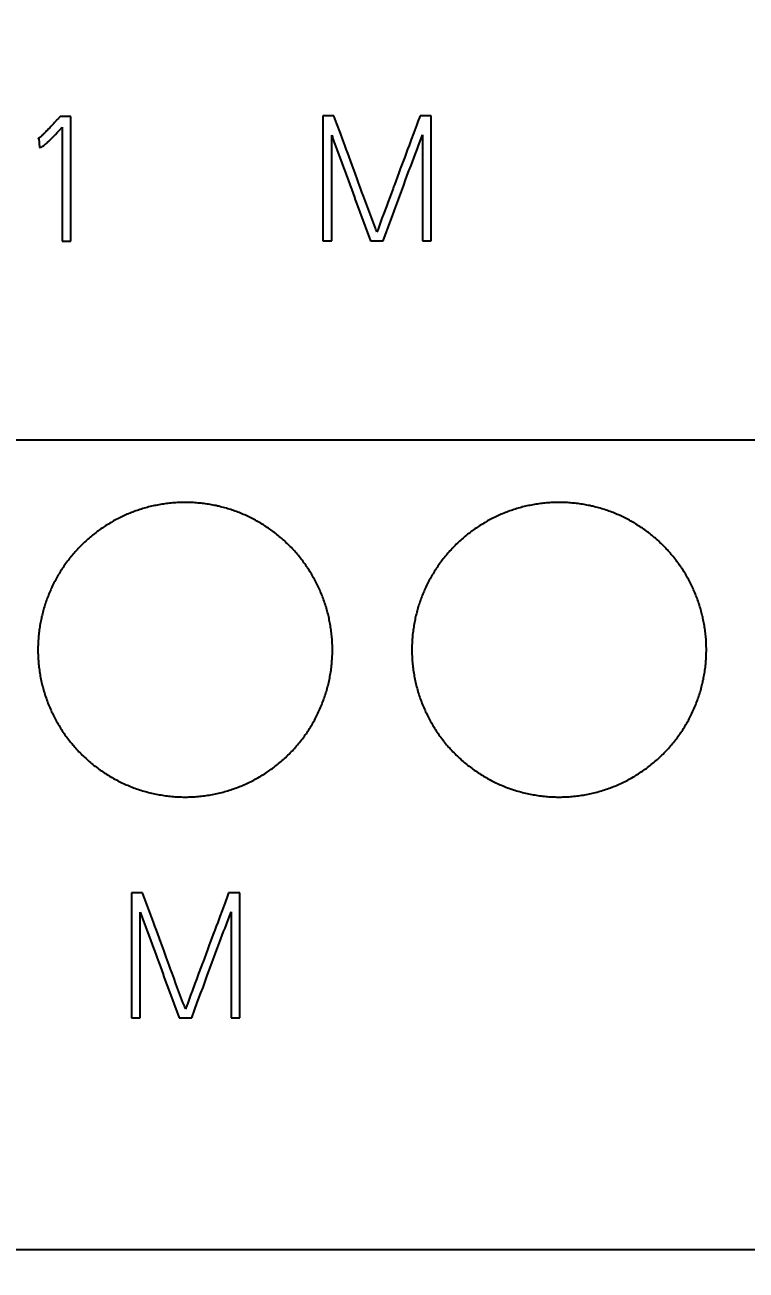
# Model space of a CAD drawing. Extents: x 0 to 420, y 0 to 297.
# Drawn here: x 117.22 to 127.02, y 141.37 to 158.27 of the extents above; entities that cross this region are included whole.
import ezdxf
from ezdxf.enums import TextEntityAlignment as Align

# ---------------------------------------------------------------- set-up
doc = ezdxf.new("R2010")
doc.units = 0
doc.header["$LTSCALE"] = 23.1
for name, color, linetype in [('10000_FRONT', 7, 'CONTINUOUS'), ('10100_DIM_FRONT', 7, 'CONTINUOUS'), ('10500_FRONT_LABELING', 7, 'CONTINUOUS')]:
    doc.layers.add(name, color=color, linetype=linetype)
doc.dimstyles.get("Standard").update_dxf_attribs({"dimtxt": 2.5, "dimasz": 2.5, "dimexe": 1.25, "dimexo": 0.625, "dimtad": 1, "dimcen": 2.5, "dimazin": 3, "dimtfac": 1, "dimtmove": 0, "dimatfit": 3})

# ---------------------------------------------------------------- blocks, each defined once
blk = doc.blocks.new('*D0')
at = {"layer": '10100_DIM_FRONT', "linetype": 'CONTINUOUS'}
for p, q in [((109.270844, 186.639203), (109.270844, 130.967761)), ((144.770844, 186.639203), (144.770844, 130.967761)), ((109.270844, 132.967761), (127.020844, 132.967761)), ((144.770844, 132.967761), (127.020844, 132.967761))]:
    blk.add_line(p, q, dxfattribs=at)
for points in [[(112.770844, 133.467761), (109.270844, 132.967761), (112.770844, 132.467761)], [(141.270844, 132.467761), (144.770844, 132.967761), (141.270844, 133.467761)]]:
    blk.add_solid(points, dxfattribs=at)
blk.add_text('35,5', height=3.5, dxfattribs=at).set_placement((123.190186, 133.842761), (132.690186, 133.842761), align=Align.FIT)

msp = doc.modelspace()

# ---------------------------------------------------------------- linework, layer by layer
at = {"layer": '10000_FRONT', "color": 7, "linetype": 'CONTINUOUS'}
for p, q in [((109.271, 152.64), (144.771, 152.64)), ((144.771, 141.64), (109.271, 141.64))]:
    msp.add_line(p, q, dxfattribs=at)
for points in [[(121.401, 149.79), (121.401, 149.811), (121.4, 149.831), (121.4, 149.852), (121.399, 149.872), (121.398, 149.893), (121.397, 149.913), (121.396, 149.933), (121.394, 149.954), (121.392, 149.974), (121.39, 149.994), (121.388, 150.014), (121.386, 150.035), (121.383, 150.055), (121.38, 150.075), (121.377, 150.095), (121.374, 150.115), (121.371, 150.135), (121.367, 150.155), (121.363, 150.175), (121.359, 150.195), (121.355, 150.215), (121.351, 150.235), (121.346, 150.254), (121.341, 150.274), (121.336, 150.294), (121.331, 150.314), (121.326, 150.333), (121.32, 150.353), (121.314, 150.372), (121.308, 150.392), (121.302, 150.412), (121.295, 150.431), (121.289, 150.451), (121.282, 150.47), (121.275, 150.489), (121.267, 150.508), (121.26, 150.528), (121.252, 150.546), (121.245, 150.565), (121.236, 150.584), (121.228, 150.603), (121.22, 150.621), (121.211, 150.64), (121.203, 150.658), (121.194, 150.677), (121.185, 150.695), (121.175, 150.713), (121.166, 150.731), (121.156, 150.749), (121.146, 150.767), (121.136, 150.784), (121.126, 150.802), (121.116, 150.819), (121.105, 150.837), (121.094, 150.854), (121.084, 150.871), (121.072, 150.888), (121.061, 150.905), (121.05, 150.922), (121.038, 150.939), (121.026, 150.956), (121.014, 150.972), (121.002, 150.989), (120.99, 151.005), (120.977, 151.021), (120.964, 151.038), (120.951, 151.054), (120.938, 151.07), (120.925, 151.085), (120.912, 151.101), (120.898, 151.116), (120.884, 151.132), (120.871, 151.147), (120.857, 151.162), (120.843, 151.176), (120.828, 151.191), (120.814, 151.206), (120.799, 151.22), (120.785, 151.234), (120.77, 151.248), (120.755, 151.262), (120.74, 151.276), (120.725, 151.289), (120.71, 151.303), (120.694, 151.316), (120.678, 151.329), (120.663, 151.342), (120.647, 151.355), (120.631, 151.367), (120.615, 151.38), (120.598, 151.392), (120.582, 151.404), (120.565, 151.416), (120.549, 151.428), (120.532, 151.44), (120.515, 151.451), (120.498, 151.463), (120.48, 151.474), (120.463, 151.485), (120.445, 151.496), (120.428, 151.507), (120.41, 151.517), (120.392, 151.527), (120.374, 151.537), (120.356, 151.547), (120.338, 151.557), (120.32, 151.567), (120.302, 151.576), (120.283, 151.585), (120.265, 151.594), (120.246, 151.603), (120.228, 151.611), (120.209, 151.62), (120.19, 151.628), (120.172, 151.636), (120.153, 151.643), (120.134, 151.651), (120.115, 151.658), (120.096, 151.666), (120.077, 151.673), (120.057, 151.679), (120.038, 151.686), (120.019, 151.692), (119.999, 151.699), (119.979, 151.705), (119.96, 151.711), (119.94, 151.716), (119.92, 151.722), (119.9, 151.727), (119.88, 151.732), (119.86, 151.737), (119.84, 151.741), (119.82, 151.746), (119.8, 151.75), (119.779, 151.754), (119.759, 151.758), (119.739, 151.761), (119.719, 151.765), (119.698, 151.768), (119.678, 151.771), (119.658, 151.774), (119.637, 151.776), (119.617, 151.778), (119.597, 151.781), (119.576, 151.782), (119.556, 151.784), (119.535, 151.786), (119.515, 151.787), (119.495, 151.788), (119.474, 151.789), (119.454, 151.789), (119.433, 151.79), (119.413, 151.79), (119.393, 151.79), (119.372, 151.79), (119.352, 151.79), (119.331, 151.789), (119.311, 151.788), (119.29, 151.787), (119.27, 151.786), (119.249, 151.784), (119.229, 151.783), (119.208, 151.781), (119.187, 151.779), (119.167, 151.776), (119.146, 151.774), (119.126, 151.771), (119.105, 151.768), (119.085, 151.765), (119.065, 151.762), (119.045, 151.758), (119.024, 151.754), (119.004, 151.75), (118.984, 151.746), (118.964, 151.742), (118.944, 151.737), (118.924, 151.733), (118.904, 151.728), (118.885, 151.722), (118.865, 151.717), (118.845, 151.711), (118.826, 151.706), (118.806, 151.7), (118.787, 151.694), (118.767, 151.687), (118.748, 151.681), (118.729, 151.674), (118.709, 151.667), (118.69, 151.66), (118.671, 151.652), (118.652, 151.645), (118.633, 151.637), (118.614, 151.629), (118.595, 151.621), (118.577, 151.612), (118.558, 151.604), (118.539, 151.595), (118.521, 151.586), (118.502, 151.577)], [(126.481, 149.79), (126.481, 149.811), (126.48, 149.831), (126.48, 149.852), (126.479, 149.872), (126.478, 149.893), (126.477, 149.913), (126.476, 149.933), (126.474, 149.954), (126.472, 149.974), (126.47, 149.994), (126.468, 150.014), (126.466, 150.035), (126.463, 150.055), (126.46, 150.075), (126.457, 150.095), (126.454, 150.115), (126.451, 150.135), (126.447, 150.155), (126.443, 150.175), (126.439, 150.195), (126.435, 150.215), (126.431, 150.235), (126.426, 150.254), (126.421, 150.274), (126.416, 150.294), (126.411, 150.314), (126.406, 150.333), (126.4, 150.353), (126.394, 150.372), (126.388, 150.392), (126.382, 150.412), (126.375, 150.431), (126.369, 150.451), (126.362, 150.47), (126.355, 150.489), (126.347, 150.508), (126.34, 150.528), (126.332, 150.546), (126.325, 150.565), (126.316, 150.584), (126.308, 150.603), (126.3, 150.621), (126.291, 150.64), (126.283, 150.658), (126.274, 150.677), (126.265, 150.695), (126.255, 150.713), (126.246, 150.731), (126.236, 150.749), (126.226, 150.767), (126.216, 150.784), (126.206, 150.802), (126.196, 150.819), (126.185, 150.837), (126.174, 150.854), (126.164, 150.871), (126.152, 150.888), (126.141, 150.905), (126.13, 150.922), (126.118, 150.939), (126.106, 150.956), (126.094, 150.972), (126.082, 150.989), (126.07, 151.005), (126.057, 151.021), (126.044, 151.038), (126.031, 151.054), (126.018, 151.07), (126.005, 151.085), (125.992, 151.101), (125.978, 151.116), (125.964, 151.132), (125.951, 151.147), (125.937, 151.162), (125.923, 151.176), (125.908, 151.191), (125.894, 151.206), (125.879, 151.22), (125.865, 151.234), (125.85, 151.248), (125.835, 151.262), (125.82, 151.276), (125.805, 151.289), (125.79, 151.303), (125.774, 151.316), (125.758, 151.329), (125.743, 151.342), (125.727, 151.355), (125.711, 151.367), (125.695, 151.38), (125.678, 151.392), (125.662, 151.404), (125.645, 151.416), (125.629, 151.428), (125.612, 151.44), (125.595, 151.451), (125.578, 151.463), (125.56, 151.474), (125.543, 151.485), (125.525, 151.496), (125.508, 151.507), (125.49, 151.517), (125.472, 151.527), (125.454, 151.537), (125.436, 151.547), (125.418, 151.557), (125.4, 151.567), (125.382, 151.576), (125.363, 151.585), (125.345, 151.594), (125.326, 151.603), (125.308, 151.611), (125.289, 151.62), (125.27, 151.628), (125.252, 151.636), (125.233, 151.643), (125.214, 151.651), (125.195, 151.658), (125.176, 151.666), (125.157, 151.673), (125.137, 151.679), (125.118, 151.686), (125.099, 151.692), (125.079, 151.699), (125.059, 151.705), (125.04, 151.711), (125.02, 151.716), (125, 151.722), (124.98, 151.727), (124.96, 151.732), (124.94, 151.737), (124.92, 151.741), (124.9, 151.746), (124.88, 151.75), (124.859, 151.754), (124.839, 151.758), (124.819, 151.761), (124.799, 151.765), (124.778, 151.768), (124.758, 151.771), (124.738, 151.774), (124.717, 151.776), (124.697, 151.778), (124.677, 151.781), (124.656, 151.782), (124.636, 151.784), (124.615, 151.786), (124.595, 151.787), (124.575, 151.788), (124.554, 151.789), (124.534, 151.789), (124.513, 151.79), (124.493, 151.79), (124.473, 151.79), (124.452, 151.79), (124.432, 151.79), (124.411, 151.789), (124.391, 151.788), (124.37, 151.787), (124.35, 151.786), (124.329, 151.784), (124.309, 151.783), (124.288, 151.781), (124.267, 151.779), (124.247, 151.776), (124.226, 151.774), (124.206, 151.771), (124.185, 151.768), (124.165, 151.765), (124.145, 151.762), (124.125, 151.758), (124.104, 151.754), (124.084, 151.75), (124.064, 151.746), (124.044, 151.742), (124.024, 151.737), (124.004, 151.733), (123.984, 151.728), (123.965, 151.722), (123.945, 151.717), (123.925, 151.711), (123.906, 151.706), (123.886, 151.7), (123.867, 151.694), (123.847, 151.687), (123.828, 151.681), (123.809, 151.674), (123.789, 151.667), (123.77, 151.66), (123.751, 151.652), (123.732, 151.645), (123.713, 151.637), (123.694, 151.629), (123.675, 151.621), (123.657, 151.612), (123.638, 151.604), (123.619, 151.595), (123.601, 151.586), (123.582, 151.577)], [(118.502, 151.577), (118.484, 151.567), (118.465, 151.558), (118.447, 151.548), (118.429, 151.538), (118.411, 151.528), (118.394, 151.518), (118.376, 151.508), (118.358, 151.497), (118.341, 151.486), (118.324, 151.475), (118.307, 151.464), (118.29, 151.453), (118.273, 151.442), (118.256, 151.43), (118.239, 151.418), (118.223, 151.406), (118.206, 151.394), (118.19, 151.382), (118.174, 151.37), (118.158, 151.357), (118.142, 151.344), (118.126, 151.331), (118.11, 151.318), (118.095, 151.305), (118.079, 151.291), (118.064, 151.278), (118.049, 151.264), (118.034, 151.25), (118.019, 151.236), (118.004, 151.222), (117.989, 151.207), (117.975, 151.192), (117.96, 151.178), (117.946, 151.163), (117.932, 151.148), (117.918, 151.133), (117.905, 151.117), (117.891, 151.102), (117.878, 151.086), (117.865, 151.071), (117.852, 151.055), (117.839, 151.039), (117.826, 151.023), (117.814, 151.007), (117.801, 150.991), (117.789, 150.974), (117.777, 150.958), (117.765, 150.941), (117.754, 150.925), (117.742, 150.908), (117.731, 150.891), (117.72, 150.874), (117.709, 150.857), (117.698, 150.839), (117.688, 150.822), (117.677, 150.805), (117.667, 150.787), (117.657, 150.769), (117.647, 150.751), (117.637, 150.733), (117.628, 150.715), (117.618, 150.697), (117.609, 150.678), (117.6, 150.66), (117.591, 150.641), (117.582, 150.623), (117.574, 150.604), (117.566, 150.585), (117.558, 150.566), (117.55, 150.547), (117.542, 150.528), (117.535, 150.509), (117.527, 150.49), (117.52, 150.471), (117.514, 150.452), (117.507, 150.433), (117.501, 150.414), (117.494, 150.394), (117.488, 150.375), (117.482, 150.355), (117.477, 150.336), (117.471, 150.316), (117.466, 150.297), (117.461, 150.277), (117.456, 150.257), (117.451, 150.237), (117.447, 150.218), (117.443, 150.198), (117.439, 150.178), (117.435, 150.158), (117.431, 150.138), (117.428, 150.117), (117.425, 150.097), (117.422, 150.077), (117.419, 150.057), (117.416, 150.036), (117.414, 150.016), (117.411, 149.996), (117.409, 149.975), (117.408, 149.955), (117.406, 149.934), (117.405, 149.914), (117.403, 149.893), (117.403, 149.872), (117.402, 149.852), (117.401, 149.831), (117.401, 149.811), (117.401, 149.79)], [(123.582, 151.577), (123.564, 151.567), (123.545, 151.558), (123.527, 151.548), (123.509, 151.538), (123.491, 151.528), (123.474, 151.518), (123.456, 151.508), (123.438, 151.497), (123.421, 151.486), (123.404, 151.475), (123.387, 151.464), (123.37, 151.453), (123.353, 151.442), (123.336, 151.43), (123.319, 151.418), (123.303, 151.406), (123.286, 151.394), (123.27, 151.382), (123.254, 151.37), (123.238, 151.357), (123.222, 151.344), (123.206, 151.331), (123.19, 151.318), (123.175, 151.305), (123.159, 151.291), (123.144, 151.278), (123.129, 151.264), (123.114, 151.25), (123.099, 151.236), (123.084, 151.222), (123.069, 151.207), (123.055, 151.192), (123.04, 151.178), (123.026, 151.163), (123.012, 151.148), (122.998, 151.133), (122.985, 151.117), (122.971, 151.102), (122.958, 151.086), (122.945, 151.071), (122.932, 151.055), (122.919, 151.039), (122.906, 151.023), (122.894, 151.007), (122.881, 150.991), (122.869, 150.974), (122.857, 150.958), (122.845, 150.941), (122.834, 150.925), (122.822, 150.908), (122.811, 150.891), (122.8, 150.874), (122.789, 150.857), (122.778, 150.839), (122.768, 150.822), (122.757, 150.805), (122.747, 150.787), (122.737, 150.769), (122.727, 150.751), (122.717, 150.733), (122.708, 150.715), (122.698, 150.697), (122.689, 150.678), (122.68, 150.66), (122.671, 150.641), (122.662, 150.623), (122.654, 150.604), (122.646, 150.585), (122.638, 150.566), (122.63, 150.547), (122.622, 150.528), (122.615, 150.509), (122.607, 150.49), (122.6, 150.471), (122.594, 150.452), (122.587, 150.433), (122.581, 150.414), (122.574, 150.394), (122.568, 150.375), (122.562, 150.355), (122.557, 150.336), (122.551, 150.316), (122.546, 150.297), (122.541, 150.277), (122.536, 150.257), (122.531, 150.237), (122.527, 150.218), (122.523, 150.198), (122.519, 150.178), (122.515, 150.158), (122.511, 150.138), (122.508, 150.117), (122.505, 150.097), (122.502, 150.077), (122.499, 150.057), (122.496, 150.036), (122.494, 150.016), (122.491, 149.996), (122.489, 149.975), (122.488, 149.955), (122.486, 149.934), (122.485, 149.914), (122.483, 149.893), (122.483, 149.872), (122.482, 149.852), (122.481, 149.831), (122.481, 149.811), (122.481, 149.79)], [(117.401, 149.79), (117.401, 149.769), (117.401, 149.747), (117.402, 149.726), (117.403, 149.705), (117.404, 149.684), (117.405, 149.662), (117.406, 149.641), (117.408, 149.62), (117.41, 149.599), (117.412, 149.578), (117.415, 149.557), (117.417, 149.536), (117.42, 149.515), (117.423, 149.494), (117.426, 149.473), (117.43, 149.452), (117.433, 149.431), (117.437, 149.411), (117.441, 149.39), (117.446, 149.369), (117.45, 149.349), (117.455, 149.328), (117.46, 149.307), (117.465, 149.287), (117.471, 149.266), (117.476, 149.246), (117.482, 149.226), (117.488, 149.205), (117.495, 149.185), (117.501, 149.164), (117.508, 149.144), (117.515, 149.124), (117.522, 149.104), (117.53, 149.084), (117.537, 149.064), (117.545, 149.044), (117.553, 149.024), (117.562, 149.005), (117.57, 148.985), (117.579, 148.966), (117.587, 148.947), (117.597, 148.927), (117.606, 148.908), (117.615, 148.889), (117.625, 148.871), (117.635, 148.852), (117.645, 148.833), (117.655, 148.815), (117.665, 148.796), (117.676, 148.778), (117.687, 148.76), (117.698, 148.742), (117.709, 148.724), (117.72, 148.706), (117.732, 148.688), (117.744, 148.67), (117.756, 148.653), (117.768, 148.636), (117.78, 148.618), (117.793, 148.601), (117.806, 148.584), (117.819, 148.567), (117.832, 148.55), (117.845, 148.533), (117.859, 148.517), (117.872, 148.5), (117.886, 148.484), (117.9, 148.468), (117.915, 148.452), (117.929, 148.436), (117.943, 148.421), (117.958, 148.405), (117.973, 148.39), (117.988, 148.375), (118.003, 148.36), (118.018, 148.345), (118.034, 148.331), (118.049, 148.316), (118.065, 148.302), (118.081, 148.288), (118.097, 148.274), (118.113, 148.26), (118.129, 148.247), (118.145, 148.233), (118.162, 148.22), (118.179, 148.207), (118.196, 148.194), (118.213, 148.181), (118.23, 148.169), (118.247, 148.156), (118.265, 148.144), (118.282, 148.132), (118.3, 148.12), (118.318, 148.109), (118.336, 148.097), (118.355, 148.086), (118.373, 148.075), (118.392, 148.064), (118.41, 148.053), (118.429, 148.042), (118.447, 148.032), (118.466, 148.022), (118.485, 148.012), (118.504, 148.003), (118.523, 147.993), (118.542, 147.984), (118.562, 147.975), (118.581, 147.966), (118.6, 147.957), (118.62, 147.949), (118.64, 147.941), (118.659, 147.933), (118.679, 147.925), (118.699, 147.917), (118.719, 147.91), (118.739, 147.903), (118.759, 147.896), (118.779, 147.889), (118.799, 147.883), (118.82, 147.876), (118.84, 147.87), (118.861, 147.864), (118.881, 147.859), (118.902, 147.853), (118.923, 147.848), (118.944, 147.843), (118.965, 147.838), (118.986, 147.834), (119.007, 147.829), (119.028, 147.825), (119.049, 147.821), (119.07, 147.818), (119.091, 147.814), (119.113, 147.811), (119.134, 147.808), (119.155, 147.805), (119.176, 147.803), (119.197, 147.801), (119.218, 147.799), (119.24, 147.797), (119.261, 147.795), (119.282, 147.794), (119.303, 147.793), (119.324, 147.792), (119.346, 147.791), (119.367, 147.79), (119.388, 147.79), (119.41, 147.79), (119.431, 147.79), (119.452, 147.791), (119.473, 147.792), (119.495, 147.792), (119.516, 147.794), (119.538, 147.795), (119.559, 147.796), (119.58, 147.798), (119.602, 147.8), (119.623, 147.803), (119.644, 147.805), (119.666, 147.808), (119.687, 147.811), (119.708, 147.814), (119.73, 147.817), (119.751, 147.821), (119.772, 147.825), (119.793, 147.829), (119.814, 147.833), (119.834, 147.838), (119.855, 147.842), (119.876, 147.847), (119.897, 147.853), (119.917, 147.858), (119.938, 147.864), (119.958, 147.869), (119.978, 147.875), (119.999, 147.882), (120.019, 147.888), (120.039, 147.895), (120.059, 147.902), (120.079, 147.909), (120.099, 147.916), (120.119, 147.924), (120.139, 147.931), (120.159, 147.939), (120.179, 147.948), (120.198, 147.956), (120.218, 147.965), (120.237, 147.974), (120.257, 147.983), (120.276, 147.992), (120.296, 148.002), (120.315, 148.011), (120.334, 148.021), (120.353, 148.031), (120.371, 148.042), (120.39, 148.052), (120.409, 148.063), (120.427, 148.073), (120.445, 148.085)], [(120.445, 148.085), (120.463, 148.096), (120.481, 148.107), (120.499, 148.119), (120.517, 148.13), (120.534, 148.142), (120.552, 148.154), (120.569, 148.167), (120.586, 148.179), (120.603, 148.192), (120.62, 148.205), (120.637, 148.218), (120.653, 148.231), (120.67, 148.244), (120.686, 148.258), (120.703, 148.272), (120.719, 148.286), (120.735, 148.3), (120.75, 148.314), (120.766, 148.329), (120.782, 148.343), (120.797, 148.358), (120.812, 148.373), (120.827, 148.388), (120.842, 148.404), (120.857, 148.419), (120.872, 148.435), (120.886, 148.451), (120.9, 148.467), (120.914, 148.483), (120.928, 148.499), (120.942, 148.515), (120.955, 148.532), (120.969, 148.548), (120.982, 148.565), (120.995, 148.582), (121.007, 148.599), (121.02, 148.616), (121.032, 148.633), (121.044, 148.65), (121.056, 148.668), (121.068, 148.685), (121.08, 148.703), (121.091, 148.721), (121.102, 148.739), (121.113, 148.757), (121.124, 148.775), (121.135, 148.794), (121.145, 148.812), (121.156, 148.831), (121.166, 148.85), (121.176, 148.868), (121.186, 148.887), (121.195, 148.907), (121.204, 148.926), (121.214, 148.945), (121.223, 148.965), (121.231, 148.984), (121.24, 149.004), (121.248, 149.023), (121.256, 149.043), (121.264, 149.063), (121.272, 149.083), (121.279, 149.103), (121.286, 149.122), (121.293, 149.142), (121.3, 149.163), (121.306, 149.183), (121.313, 149.203), (121.319, 149.223), (121.325, 149.243), (121.33, 149.264), (121.336, 149.284), (121.341, 149.305), (121.346, 149.325), (121.351, 149.346), (121.355, 149.366), (121.36, 149.387), (121.364, 149.408), (121.368, 149.429), (121.372, 149.45), (121.375, 149.471), (121.378, 149.492), (121.382, 149.513), (121.384, 149.534), (121.387, 149.555), (121.389, 149.576), (121.392, 149.598), (121.394, 149.619), (121.395, 149.64), (121.397, 149.662), (121.398, 149.683), (121.399, 149.705), (121.4, 149.726), (121.4, 149.747), (121.401, 149.769), (121.401, 149.79)], [(122.481, 149.79), (122.481, 149.769), (122.481, 149.747), (122.482, 149.726), (122.483, 149.705), (122.484, 149.684), (122.485, 149.662), (122.486, 149.641), (122.488, 149.62), (122.49, 149.599), (122.492, 149.578), (122.495, 149.557), (122.497, 149.536), (122.5, 149.515), (122.503, 149.494), (122.506, 149.473), (122.51, 149.452), (122.513, 149.431), (122.517, 149.411), (122.521, 149.39), (122.526, 149.369), (122.53, 149.349), (122.535, 149.328), (122.54, 149.307), (122.545, 149.287), (122.551, 149.266), (122.556, 149.246), (122.562, 149.226), (122.568, 149.205), (122.575, 149.185), (122.581, 149.164), (122.588, 149.144), (122.595, 149.124), (122.602, 149.104), (122.61, 149.084), (122.617, 149.064), (122.625, 149.044), (122.633, 149.024), (122.642, 149.005), (122.65, 148.985), (122.659, 148.966), (122.667, 148.947), (122.677, 148.927), (122.686, 148.908), (122.695, 148.889), (122.705, 148.871), (122.715, 148.852), (122.725, 148.833), (122.735, 148.815), (122.745, 148.796), (122.756, 148.778), (122.767, 148.76), (122.778, 148.742), (122.789, 148.724), (122.8, 148.706), (122.812, 148.688), (122.824, 148.67), (122.836, 148.653), (122.848, 148.636), (122.86, 148.618), (122.873, 148.601), (122.886, 148.584), (122.899, 148.567), (122.912, 148.55), (122.925, 148.533), (122.939, 148.517), (122.952, 148.5), (122.966, 148.484), (122.98, 148.468), (122.995, 148.452), (123.009, 148.436), (123.023, 148.421), (123.038, 148.405), (123.053, 148.39), (123.068, 148.375), (123.083, 148.36), (123.098, 148.345), (123.114, 148.331), (123.129, 148.316), (123.145, 148.302), (123.161, 148.288), (123.177, 148.274), (123.193, 148.26), (123.209, 148.247), (123.225, 148.233), (123.242, 148.22), (123.259, 148.207), (123.276, 148.194), (123.293, 148.181), (123.31, 148.169), (123.327, 148.156), (123.345, 148.144), (123.362, 148.132), (123.38, 148.12), (123.398, 148.109), (123.416, 148.097), (123.435, 148.086), (123.453, 148.075), (123.472, 148.064), (123.49, 148.053), (123.509, 148.042), (123.527, 148.032), (123.546, 148.022), (123.565, 148.012), (123.584, 148.003), (123.603, 147.993), (123.622, 147.984), (123.642, 147.975), (123.661, 147.966), (123.68, 147.957), (123.7, 147.949), (123.72, 147.941), (123.739, 147.933), (123.759, 147.925), (123.779, 147.917), (123.799, 147.91), (123.819, 147.903), (123.839, 147.896), (123.859, 147.889), (123.879, 147.883), (123.9, 147.876), (123.92, 147.87), (123.941, 147.864), (123.961, 147.859), (123.982, 147.853), (124.003, 147.848), (124.024, 147.843), (124.045, 147.838), (124.066, 147.834), (124.087, 147.829), (124.108, 147.825), (124.129, 147.821), (124.15, 147.818), (124.171, 147.814), (124.193, 147.811), (124.214, 147.808), (124.235, 147.805), (124.256, 147.803), (124.277, 147.801), (124.298, 147.799), (124.32, 147.797), (124.341, 147.795), (124.362, 147.794), (124.383, 147.793), (124.404, 147.792), (124.426, 147.791), (124.447, 147.79), (124.468, 147.79), (124.49, 147.79), (124.511, 147.79), (124.532, 147.791), (124.553, 147.792), (124.575, 147.792), (124.596, 147.794), (124.618, 147.795), (124.639, 147.796), (124.66, 147.798), (124.682, 147.8), (124.703, 147.803), (124.724, 147.805), (124.746, 147.808), (124.767, 147.811), (124.788, 147.814), (124.81, 147.817), (124.831, 147.821), (124.852, 147.825), (124.873, 147.829), (124.894, 147.833), (124.914, 147.838), (124.935, 147.842), (124.956, 147.847), (124.977, 147.853), (124.997, 147.858), (125.018, 147.864), (125.038, 147.869), (125.058, 147.875), (125.079, 147.882), (125.099, 147.888), (125.119, 147.895), (125.139, 147.902), (125.159, 147.909), (125.179, 147.916), (125.199, 147.924), (125.219, 147.931), (125.239, 147.939), (125.259, 147.948), (125.278, 147.956), (125.298, 147.965), (125.317, 147.974), (125.337, 147.983), (125.356, 147.992), (125.376, 148.002), (125.395, 148.011), (125.414, 148.021), (125.433, 148.031), (125.451, 148.042), (125.47, 148.052), (125.489, 148.063), (125.507, 148.073), (125.525, 148.085)], [(125.525, 148.085), (125.543, 148.096), (125.561, 148.107), (125.579, 148.119), (125.597, 148.13), (125.614, 148.142), (125.632, 148.154), (125.649, 148.167), (125.666, 148.179), (125.683, 148.192), (125.7, 148.205), (125.717, 148.218), (125.733, 148.231), (125.75, 148.244), (125.766, 148.258), (125.783, 148.272), (125.799, 148.286), (125.815, 148.3), (125.83, 148.314), (125.846, 148.329), (125.862, 148.343), (125.877, 148.358), (125.892, 148.373), (125.907, 148.388), (125.922, 148.404), (125.937, 148.419), (125.952, 148.435), (125.966, 148.451), (125.98, 148.467), (125.994, 148.483), (126.008, 148.499), (126.022, 148.515), (126.035, 148.532), (126.049, 148.548), (126.062, 148.565), (126.075, 148.582), (126.087, 148.599), (126.1, 148.616), (126.112, 148.633), (126.124, 148.65), (126.136, 148.668), (126.148, 148.685), (126.16, 148.703), (126.171, 148.721), (126.182, 148.739), (126.193, 148.757), (126.204, 148.775), (126.215, 148.794), (126.225, 148.812), (126.236, 148.831), (126.246, 148.85), (126.256, 148.868), (126.266, 148.887), (126.275, 148.907), (126.284, 148.926), (126.294, 148.945), (126.303, 148.965), (126.311, 148.984), (126.32, 149.004), (126.328, 149.023), (126.336, 149.043), (126.344, 149.063), (126.352, 149.083), (126.359, 149.103), (126.366, 149.122), (126.373, 149.142), (126.38, 149.163), (126.386, 149.183), (126.393, 149.203), (126.399, 149.223), (126.405, 149.243), (126.41, 149.264), (126.416, 149.284), (126.421, 149.305), (126.426, 149.325), (126.431, 149.346), (126.435, 149.366), (126.44, 149.387), (126.444, 149.408), (126.448, 149.429), (126.452, 149.45), (126.455, 149.471), (126.458, 149.492), (126.462, 149.513), (126.464, 149.534), (126.467, 149.555), (126.469, 149.576), (126.472, 149.598), (126.474, 149.619), (126.475, 149.64), (126.477, 149.662), (126.478, 149.683), (126.479, 149.705), (126.48, 149.726), (126.48, 149.747), (126.481, 149.769), (126.481, 149.79)]]:
    msp.add_lwpolyline(points, dxfattribs=at)
at = {"layer": '10500_FRONT_LABELING', "color": 7, "linetype": 'CONTINUOUS'}
for p, q in [((117.577, 156.896), (117.561, 156.878)), ((117.594, 156.913), (117.577, 156.896)), ((117.61, 156.93), (117.594, 156.913)), ((117.626, 156.948), (117.61, 156.93)), ((117.701, 157.031), (117.684, 157.012)), ((117.849, 157.031), (117.701, 157.031)), ((117.849, 155.338), (117.849, 157.031)), ((121.271, 157.04), (121.271, 155.34)), ((121.422, 157.04), (121.271, 157.04)), ((121.462, 156.931), (121.422, 157.04)), ((122.542, 156.906), (122.502, 156.799)), ((122.562, 156.96), (122.542, 156.906)), ((122.591, 157.04), (122.562, 156.96)), ((122.744, 157.04), (122.591, 157.04)), ((122.744, 155.34), (122.744, 157.04)), ((117.401, 156.727), (117.415, 156.731)), ((117.415, 156.731), (117.422, 156.611)), ((117.518, 156.833), (117.507, 156.821)), ((117.529, 156.844), (117.518, 156.833)), ((117.545, 156.861), (117.529, 156.844)), ((117.561, 156.878), (117.545, 156.861)), ((117.569, 156.716), (117.577, 156.724)), ((117.577, 156.724), (117.589, 156.735)), ((117.589, 156.735), (117.597, 156.743)), ((117.597, 156.743), (117.609, 156.755)), ((117.609, 156.755), (117.624, 156.771)), ((117.624, 156.771), (117.64, 156.787)), ((117.64, 156.787), (117.663, 156.811)), ((117.663, 156.811), (117.689, 156.84)), ((117.689, 156.84), (117.731, 156.885)), ((117.731, 156.885), (117.731, 155.338)), ((121.391, 155.34), (121.391, 156.776)), ((122.502, 156.799), (122.473, 156.719)), ((122.624, 156.781), (122.624, 155.34)), ((117.537, 156.685), (117.545, 156.693)), ((117.545, 156.693), (117.553, 156.7)), ((117.553, 156.7), (117.561, 156.708)), ((117.561, 156.708), (117.569, 156.716)), ((121.462, 156.581), (121.534, 156.387)), ((121.569, 156.64), (121.542, 156.713)), ((121.589, 156.586), (121.569, 156.64)), ((121.609, 156.531), (121.589, 156.586)), ((122.423, 156.585), (122.403, 156.531)), ((122.443, 156.638), (122.423, 156.585)), ((122.473, 156.719), (122.443, 156.638)), ((122.523, 156.513), (122.542, 156.561)), ((121.534, 156.387), (121.552, 156.338)), ((121.67, 156.368), (121.609, 156.531)), ((122.383, 156.478), (122.323, 156.318)), ((122.403, 156.531), (122.383, 156.478)), ((122.469, 156.366), (122.505, 156.464)), ((122.505, 156.464), (122.523, 156.513)), ((121.552, 156.338), (121.57, 156.29)), ((121.57, 156.29), (121.587, 156.241)), ((121.683, 156.332), (121.67, 156.368)), ((121.696, 156.295), (121.683, 156.332)), ((121.709, 156.259), (121.696, 156.295)), ((121.742, 156.168), (121.709, 156.259)), ((122.303, 156.264), (122.243, 156.103)), ((122.323, 156.318), (122.303, 156.264)), ((122.441, 156.293), (122.469, 156.366)), ((121.641, 156.095), (121.659, 156.046)), ((121.659, 156.046), (121.686, 155.973)), ((121.755, 156.131), (121.742, 156.168)), ((121.768, 156.095), (121.755, 156.131)), ((121.782, 156.059), (121.768, 156.095)), ((121.802, 156.004), (121.782, 156.059)), ((122.224, 156.05), (122.184, 155.943)), ((122.315, 155.951), (122.351, 156.049)), ((122.351, 156.049), (122.369, 156.098)), ((122.369, 156.098), (122.396, 156.171)), ((121.686, 155.973), (121.695, 155.949)), ((121.695, 155.949), (121.712, 155.9)), ((121.712, 155.9), (121.73, 155.851)), ((121.822, 155.95), (121.802, 156.004)), ((121.849, 155.877), (121.822, 155.95)), ((121.876, 155.804), (121.849, 155.877)), ((122.184, 155.943), (122.154, 155.862)), ((122.243, 155.756), (122.297, 155.902)), ((122.297, 155.902), (122.315, 155.951)), ((121.73, 155.851), (121.774, 155.73)), ((121.774, 155.73), (121.917, 155.34)), ((121.903, 155.732), (121.876, 155.804)), ((121.971, 155.551), (121.903, 155.732)), ((122.134, 155.809), (122.094, 155.702)), ((122.154, 155.862), (122.134, 155.809)), ((122.215, 155.682), (122.243, 155.756)), ((121.985, 155.514), (121.971, 155.551)), ((122.094, 155.702), (122.074, 155.648)), ((122.161, 155.536), (122.179, 155.585)), ((122.179, 155.585), (122.215, 155.682)), ((122.016, 155.487), (122.006, 155.46)), ((122.089, 155.34), (122.134, 155.462)), ((122.134, 155.462), (122.161, 155.536)), ((117.731, 155.338), (117.849, 155.338)), ((121.271, 155.34), (121.391, 155.34)), ((121.917, 155.34), (122.089, 155.34)), ((122.624, 155.34), (122.744, 155.34)), ((118.671, 146.49), (118.671, 144.79)), ((118.822, 146.49), (118.671, 146.49)), ((118.862, 146.381), (118.822, 146.49)), ((119.991, 146.49), (119.962, 146.41)), ((120.144, 146.49), (119.991, 146.49)), ((120.144, 144.79), (120.144, 146.49)), ((118.942, 146.163), (118.862, 146.381)), ((119.902, 146.249), (119.873, 146.169)), ((119.942, 146.356), (119.902, 146.249)), ((118.791, 144.79), (118.791, 146.226)), ((118.969, 146.09), (118.942, 146.163)), ((118.989, 146.036), (118.969, 146.09)), ((119.843, 146.088), (119.823, 146.035)), ((119.873, 146.169), (119.843, 146.088)), ((120.024, 146.231), (120.024, 144.79)), ((118.862, 146.031), (118.934, 145.837)), ((119.009, 145.981), (118.989, 146.036)), ((119.07, 145.818), (119.009, 145.981)), ((119.783, 145.928), (119.723, 145.768)), ((119.803, 145.981), (119.783, 145.928)), ((119.823, 146.035), (119.803, 145.981)), ((119.869, 145.816), (119.905, 145.914)), ((119.905, 145.914), (119.923, 145.963)), ((119.923, 145.963), (119.942, 146.011)), ((118.934, 145.837), (118.952, 145.788)), ((118.952, 145.788), (118.97, 145.74)), ((118.97, 145.74), (118.987, 145.691)), ((119.083, 145.782), (119.07, 145.818)), ((119.096, 145.745), (119.083, 145.782)), ((119.109, 145.709), (119.096, 145.745)), ((119.723, 145.768), (119.703, 145.714)), ((119.841, 145.743), (119.869, 145.816)), ((119.142, 145.618), (119.109, 145.709)), ((119.155, 145.581), (119.142, 145.618)), ((119.168, 145.545), (119.155, 145.581)), ((119.703, 145.714), (119.643, 145.553)), ((119.769, 145.548), (119.796, 145.621)), ((119.041, 145.545), (119.059, 145.496)), ((119.059, 145.496), (119.086, 145.423)), ((119.086, 145.423), (119.095, 145.399)), ((119.095, 145.399), (119.112, 145.35)), ((119.182, 145.509), (119.168, 145.545)), ((119.202, 145.454), (119.182, 145.509)), ((119.222, 145.4), (119.202, 145.454)), ((119.249, 145.327), (119.222, 145.4)), ((119.624, 145.5), (119.584, 145.393)), ((119.697, 145.352), (119.715, 145.401)), ((119.715, 145.401), (119.751, 145.499)), ((119.751, 145.499), (119.769, 145.548)), ((119.112, 145.35), (119.13, 145.301)), ((119.13, 145.301), (119.174, 145.18)), ((119.276, 145.254), (119.249, 145.327)), ((119.303, 145.182), (119.276, 145.254)), ((119.534, 145.259), (119.494, 145.152)), ((119.554, 145.312), (119.534, 145.259)), ((119.584, 145.393), (119.554, 145.312)), ((119.643, 145.206), (119.697, 145.352)), ((119.174, 145.18), (119.317, 144.79)), ((119.371, 145.001), (119.303, 145.182)), ((119.494, 145.152), (119.474, 145.098)), ((119.579, 145.035), (119.615, 145.132)), ((119.615, 145.132), (119.643, 145.206)), ((119.385, 144.964), (119.371, 145.001)), ((119.416, 144.937), (119.406, 144.91)), ((119.489, 144.79), (119.534, 144.912)), ((119.534, 144.912), (119.561, 144.986)), ((119.561, 144.986), (119.579, 145.035)), ((118.671, 144.79), (118.791, 144.79)), ((119.317, 144.79), (119.489, 144.79)), ((120.024, 144.79), (120.144, 144.79))]:
    msp.add_line(p, q, dxfattribs=at)
for points in [[(117.674, 157), (117.663, 156.988), (117.626, 156.948)], [(117.684, 157.012), (117.679, 157.006), (117.674, 157)], [(121.542, 156.713), (121.509, 156.804), (121.462, 156.931)], [(117.507, 156.821), (117.496, 156.81), (117.49, 156.805), (117.484, 156.799), (117.479, 156.794), (117.473, 156.788), (117.467, 156.783), (117.462, 156.777), (117.456, 156.772), (117.45, 156.767), (117.444, 156.761), (117.438, 156.756), (117.432, 156.751), (117.426, 156.746), (117.42, 156.741), (117.414, 156.736), (117.408, 156.731), (117.404, 156.729), (117.401, 156.727)], [(121.391, 156.776), (121.4, 156.752), (121.408, 156.727), (121.417, 156.703), (121.426, 156.679), (121.435, 156.654), (121.462, 156.581)], [(122.597, 156.708), (122.606, 156.732), (122.615, 156.756), (122.624, 156.781)], [(117.422, 156.611), (117.425, 156.611), (117.428, 156.611), (117.431, 156.612), (117.433, 156.612), (117.439, 156.613), (117.442, 156.614), (117.444, 156.615), (117.447, 156.616), (117.45, 156.617), (117.452, 156.618), (117.455, 156.619), (117.46, 156.622), (117.464, 156.625), (117.469, 156.628), (117.474, 156.631), (117.478, 156.634), (117.483, 156.638), (117.487, 156.641), (117.491, 156.644), (117.496, 156.648), (117.5, 156.652), (117.504, 156.655), (117.509, 156.659), (117.513, 156.662), (117.517, 156.666), (117.521, 156.67), (117.525, 156.674), (117.529, 156.677), (117.537, 156.685)], [(122.542, 156.561), (122.56, 156.61), (122.569, 156.635), (122.579, 156.659), (122.597, 156.708)], [(121.587, 156.241), (121.605, 156.192), (121.614, 156.168), (121.641, 156.095)], [(122.396, 156.171), (122.432, 156.269), (122.441, 156.293)], [(122.243, 156.103), (122.233, 156.077), (122.224, 156.05)], [(122.074, 155.648), (122.064, 155.622), (122.055, 155.595), (122.045, 155.568), (122.035, 155.541), (122.016, 155.487)], [(122.006, 155.46), (121.999, 155.478), (121.992, 155.496), (121.985, 155.514)], [(119.962, 146.41), (119.952, 146.383), (119.942, 146.356)], [(118.791, 146.226), (118.8, 146.202), (118.808, 146.177), (118.817, 146.153), (118.826, 146.129), (118.835, 146.104), (118.862, 146.031)], [(119.942, 146.011), (119.96, 146.06), (119.969, 146.085), (119.979, 146.109), (119.997, 146.158)], [(119.997, 146.158), (120.006, 146.182), (120.015, 146.206), (120.024, 146.231)], [(119.796, 145.621), (119.832, 145.719), (119.841, 145.743)], [(118.987, 145.691), (119.005, 145.642), (119.014, 145.618), (119.041, 145.545)], [(119.643, 145.553), (119.633, 145.527), (119.624, 145.5)], [(119.474, 145.098), (119.464, 145.072), (119.455, 145.045), (119.445, 145.018), (119.435, 144.991), (119.416, 144.937)], [(119.406, 144.91), (119.399, 144.928), (119.392, 144.946), (119.385, 144.964)]]:
    msp.add_lwpolyline(points, dxfattribs=at)

# ---------------------------------------------------------------- dimensions: what is measured, and where the dimension line sits
at = {"layer": '10100_DIM_FRONT', "linetype": 'CONTINUOUS'}
dim = msp.add_linear_dim(base=(144.771, 132.968), p1=(109.271, 186.639), p2=(144.771, 186.639), dimstyle='Standard', dxfattribs=at)
dim.commit()
dim.dimension.update_dxf_attribs({"geometry": '*D0', "text_midpoint": (127.94, 135.593), "dimtype": 128})

doc.saveas('drawing.dxf')
